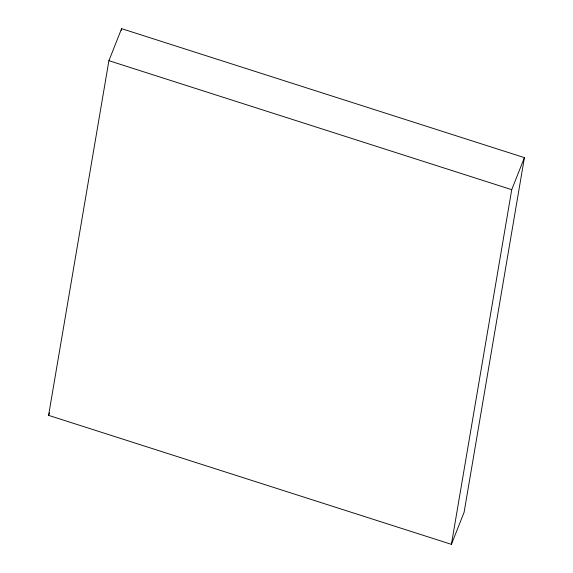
<?xml version="1.0" encoding="UTF-8"?>
<svg xmlns="http://www.w3.org/2000/svg" width="573" height="573" viewBox="0 0 573 573"><rect width="100%" height="100%" fill="white"/><g stroke="black" fill="none" stroke-linecap="round" stroke-linejoin="round"><path stroke-width="0.86" d="M48.583 415.361L108.906 60.681L121.591 28.65L524.417 157.639L464.094 512.319L451.409 544.35L48.583 415.361L49.557 412.897M121.29 30.412L121.591 28.65M451.409 544.35L511.732 189.677L524.417 157.639M108.906 60.681L511.732 189.677"/></g></svg>
